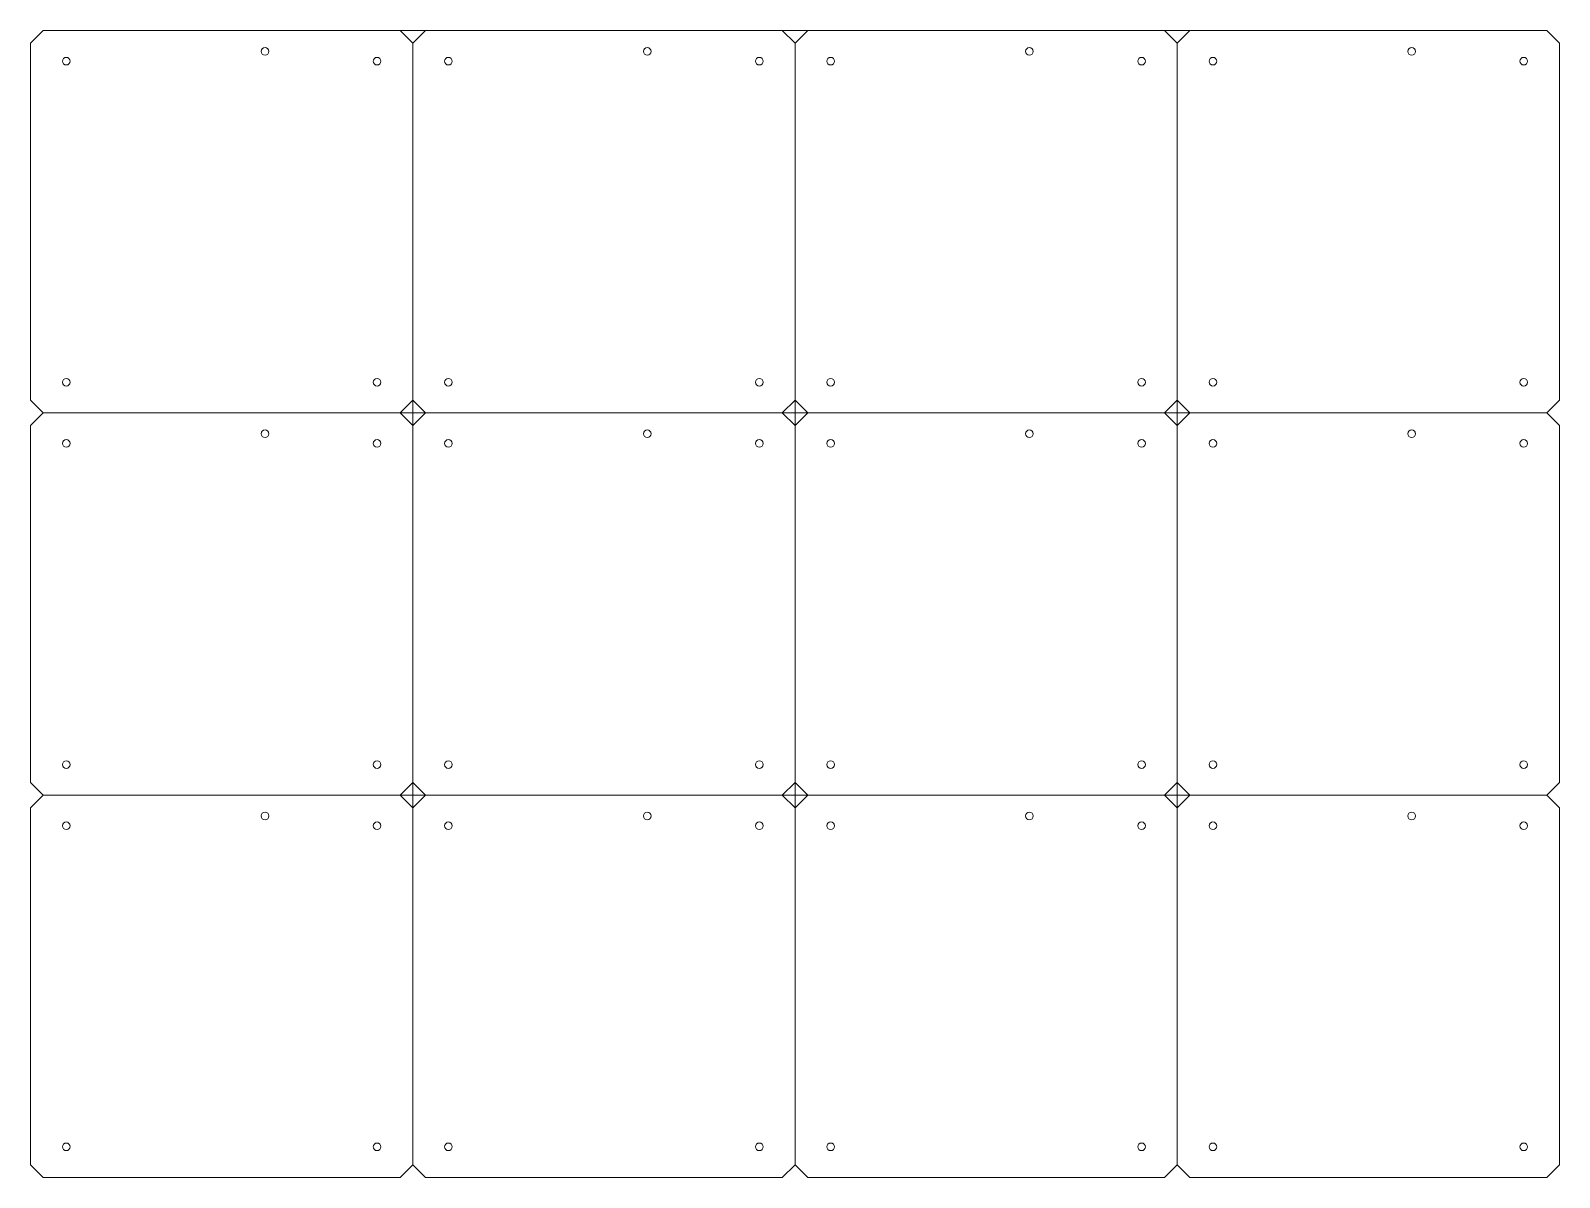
# Model space of a CAD drawing. Header units: millimetres. Extents: x -301 to 299, y -226 to 224.
import ezdxf

# ---------------------------------------------------------------- set-up
doc = ezdxf.new("R2010")
doc.units = ezdxf.units.MM
doc.header["$MEASUREMENT"] = 0
doc.layers.add('Layer 1', color=7, linetype='Continuous')

msp = doc.modelspace()

# ---------------------------------------------------------------- linework, layer by layer
at = {"layer": 'Layer 1', "lineweight": 9}
msp.add_lwpolyline([(299.3374, 219.1353), (294.3374, 224.1353), (-295.6626, 224.1353), (-300.6626, 219.1353), (-300.6626, 79.1353), (-295.6626, 74.1353), (-300.6626, 69.1353), (-300.6626, -70.8647), (-295.6626, -75.8647), (-300.6626, -80.8647), (-300.6626, -220.8647), (-295.6626, -225.8647), (-155.6626, -225.8647), (-150.6626, -220.8647), (-145.6626, -225.8647), (-5.6626, -225.8647), (-0.6626, -220.8647), (4.3374, -225.8647), (144.3374, -225.8647), (149.3374, -220.8647), (154.3374, -225.8647), (294.3374, -225.8647), (299.3374, -220.8647), (299.3374, -80.8647), (294.3374, -75.8647), (299.3374, -70.8647), (299.3374, 69.1353), (294.3374, 74.1353), (299.3374, 79.1353), (299.3374, 219.1353)], dxfattribs=at)
at = {"layer": 'Layer 1', "color": 240, "lineweight": 9}
for points in [[(-145.6626, 224.1353), (-150.6626, 219.1353), (-155.6626, 224.1353)], [(4.3374, 224.1353), (-0.6626, 219.1353), (-5.6626, 224.1353)], [(154.3374, 224.1353), (149.3374, 219.1353), (144.3374, 224.1353)], [(-150.6626, -220.8647), (-150.6626, 219.1353)], [(-0.6626, -220.8647), (-0.6626, 219.1353)], [(149.3374, -220.8647), (149.3374, 219.1353)], [(-145.6626, 74.1353), (-150.6626, 69.1353), (-155.6626, 74.1353), (-150.6626, 79.1353), (-145.6626, 74.1353)], [(4.3374, 74.1353), (-0.6626, 69.1353), (-5.6626, 74.1353), (-0.6626, 79.1353), (4.3374, 74.1353)], [(154.3374, 74.1353), (149.3374, 69.1353), (144.3374, 74.1353), (149.3374, 79.1353), (154.3374, 74.1353)], [(294.3374, 74.1353), (-295.6626, 74.1353)], [(-150.6626, -70.8647), (-145.6626, -75.8647), (-150.6626, -80.8647), (-155.6626, -75.8647), (-150.6626, -70.8647)], [(-0.6626, -70.8647), (4.3374, -75.8647), (-0.6626, -80.8647), (-5.6626, -75.8647), (-0.6626, -70.8647)], [(149.3374, -70.8647), (154.3374, -75.8647), (149.3374, -80.8647), (144.3374, -75.8647), (149.3374, -70.8647)], [(294.3374, -75.8647), (-295.6626, -75.8647)]]:
    msp.add_lwpolyline(points, dxfattribs=at)
for points in [[(-207.1549, 215.9509), (-207.1549, 216.7793), (-207.8265, 217.4509), (-208.6549, 217.4509), (-209.4833, 217.4509), (-210.1549, 216.7793), (-210.1549, 215.9509), (-210.1549, 215.1225), (-209.4833, 214.4509), (-208.6549, 214.4509), (-207.8265, 214.4509), (-207.1549, 215.1225), (-207.1549, 215.9509)], [(-57.1549, 215.9509), (-57.1549, 216.7793), (-57.8265, 217.4509), (-58.6549, 217.4509), (-59.4833, 217.4509), (-60.1549, 216.7793), (-60.1549, 215.9509), (-60.1549, 215.1225), (-59.4833, 214.4509), (-58.6549, 214.4509), (-57.8265, 214.4509), (-57.1549, 215.1225), (-57.1549, 215.9509)], [(92.8451, 215.9509), (92.8451, 216.7793), (92.1735, 217.4509), (91.3451, 217.4509), (90.5167, 217.4509), (89.8451, 216.7793), (89.8451, 215.9509), (89.8451, 215.1225), (90.5167, 214.4509), (91.3451, 214.4509), (92.1735, 214.4509), (92.8451, 215.1225), (92.8451, 215.9509)], [(242.8451, 215.9509), (242.8451, 216.7793), (242.1735, 217.4509), (241.3451, 217.4509), (240.5167, 217.4509), (239.8451, 216.7793), (239.8451, 215.9509), (239.8451, 215.1225), (240.5167, 214.4509), (241.3451, 214.4509), (242.1735, 214.4509), (242.8451, 215.1225), (242.8451, 215.9509)], [(-285.1626, 212.1353), (-285.1626, 212.9637), (-285.8342, 213.6353), (-286.6626, 213.6353), (-287.491, 213.6353), (-288.1626, 212.9637), (-288.1626, 212.1353), (-288.1626, 211.3069), (-287.491, 210.6353), (-286.6626, 210.6353), (-285.8342, 210.6353), (-285.1626, 211.3069), (-285.1626, 212.1353)], [(-163.1626, 212.1353), (-163.1626, 212.9637), (-163.8342, 213.6353), (-164.6626, 213.6353), (-165.491, 213.6353), (-166.1626, 212.9637), (-166.1626, 212.1353), (-166.1626, 211.3069), (-165.491, 210.6353), (-164.6626, 210.6353), (-163.8342, 210.6353), (-163.1626, 211.3069), (-163.1626, 212.1353)], [(-135.1626, 212.1353), (-135.1626, 212.9637), (-135.8342, 213.6353), (-136.6626, 213.6353), (-137.491, 213.6353), (-138.1626, 212.9637), (-138.1626, 212.1353), (-138.1626, 211.3069), (-137.491, 210.6353), (-136.6626, 210.6353), (-135.8342, 210.6353), (-135.1626, 211.3069), (-135.1626, 212.1353)], [(-13.1626, 212.1353), (-13.1626, 212.9637), (-13.8342, 213.6353), (-14.6626, 213.6353), (-15.491, 213.6353), (-16.1626, 212.9637), (-16.1626, 212.1353), (-16.1626, 211.3069), (-15.491, 210.6353), (-14.6626, 210.6353), (-13.8342, 210.6353), (-13.1626, 211.3069), (-13.1626, 212.1353)], [(14.8374, 212.1353), (14.8374, 212.9637), (14.1658, 213.6353), (13.3374, 213.6353), (12.509, 213.6353), (11.8374, 212.9637), (11.8374, 212.1353), (11.8374, 211.3069), (12.509, 210.6353), (13.3374, 210.6353), (14.1658, 210.6353), (14.8374, 211.3069), (14.8374, 212.1353)], [(136.8374, 212.1353), (136.8374, 212.9637), (136.1658, 213.6353), (135.3374, 213.6353), (134.509, 213.6353), (133.8374, 212.9637), (133.8374, 212.1353), (133.8374, 211.3069), (134.509, 210.6353), (135.3374, 210.6353), (136.1658, 210.6353), (136.8374, 211.3069), (136.8374, 212.1353)], [(164.8374, 212.1353), (164.8374, 212.9637), (164.1658, 213.6353), (163.3374, 213.6353), (162.509, 213.6353), (161.8374, 212.9637), (161.8374, 212.1353), (161.8374, 211.3069), (162.509, 210.6353), (163.3374, 210.6353), (164.1658, 210.6353), (164.8374, 211.3069), (164.8374, 212.1353)], [(286.8374, 212.1353), (286.8374, 212.9637), (286.1658, 213.6353), (285.3374, 213.6353), (284.509, 213.6353), (283.8374, 212.9637), (283.8374, 212.1353), (283.8374, 211.3069), (284.509, 210.6353), (285.3374, 210.6353), (286.1658, 210.6353), (286.8374, 211.3069), (286.8374, 212.1353)], [(-285.1626, 86.1353), (-285.1626, 86.9637), (-285.8342, 87.6353), (-286.6626, 87.6353), (-287.491, 87.6353), (-288.1626, 86.9637), (-288.1626, 86.1353), (-288.1626, 85.3069), (-287.491, 84.6353), (-286.6626, 84.6353), (-285.8342, 84.6353), (-285.1626, 85.3069), (-285.1626, 86.1353)], [(-163.1626, 86.1353), (-163.1626, 86.9637), (-163.8342, 87.6353), (-164.6626, 87.6353), (-165.491, 87.6353), (-166.1626, 86.9637), (-166.1626, 86.1353), (-166.1626, 85.3069), (-165.491, 84.6353), (-164.6626, 84.6353), (-163.8342, 84.6353), (-163.1626, 85.3069), (-163.1626, 86.1353)], [(-135.1626, 86.1353), (-135.1626, 86.9637), (-135.8342, 87.6353), (-136.6626, 87.6353), (-137.491, 87.6353), (-138.1626, 86.9637), (-138.1626, 86.1353), (-138.1626, 85.3069), (-137.491, 84.6353), (-136.6626, 84.6353), (-135.8342, 84.6353), (-135.1626, 85.3069), (-135.1626, 86.1353)], [(-13.1626, 86.1353), (-13.1626, 86.9637), (-13.8342, 87.6353), (-14.6626, 87.6353), (-15.491, 87.6353), (-16.1626, 86.9637), (-16.1626, 86.1353), (-16.1626, 85.3069), (-15.491, 84.6353), (-14.6626, 84.6353), (-13.8342, 84.6353), (-13.1626, 85.3069), (-13.1626, 86.1353)], [(14.8374, 86.1353), (14.8374, 86.9637), (14.1658, 87.6353), (13.3374, 87.6353), (12.509, 87.6353), (11.8374, 86.9637), (11.8374, 86.1353), (11.8374, 85.3069), (12.509, 84.6353), (13.3374, 84.6353), (14.1658, 84.6353), (14.8374, 85.3069), (14.8374, 86.1353)], [(136.8374, 86.1353), (136.8374, 86.9637), (136.1658, 87.6353), (135.3374, 87.6353), (134.509, 87.6353), (133.8374, 86.9637), (133.8374, 86.1353), (133.8374, 85.3069), (134.509, 84.6353), (135.3374, 84.6353), (136.1658, 84.6353), (136.8374, 85.3069), (136.8374, 86.1353)], [(164.8374, 86.1353), (164.8374, 86.9637), (164.1658, 87.6353), (163.3374, 87.6353), (162.509, 87.6353), (161.8374, 86.9637), (161.8374, 86.1353), (161.8374, 85.3069), (162.509, 84.6353), (163.3374, 84.6353), (164.1658, 84.6353), (164.8374, 85.3069), (164.8374, 86.1353)], [(286.8374, 86.1353), (286.8374, 86.9637), (286.1658, 87.6353), (285.3374, 87.6353), (284.509, 87.6353), (283.8374, 86.9637), (283.8374, 86.1353), (283.8374, 85.3069), (284.509, 84.6353), (285.3374, 84.6353), (286.1658, 84.6353), (286.8374, 85.3069), (286.8374, 86.1353)], [(-207.1549, 65.9509), (-207.1549, 66.7793), (-207.8265, 67.4509), (-208.6549, 67.4509), (-209.4833, 67.4509), (-210.1549, 66.7793), (-210.1549, 65.9509), (-210.1549, 65.1225), (-209.4833, 64.4509), (-208.6549, 64.4509), (-207.8265, 64.4509), (-207.1549, 65.1225), (-207.1549, 65.9509)], [(-57.1549, 65.9509), (-57.1549, 66.7793), (-57.8265, 67.4509), (-58.6549, 67.4509), (-59.4833, 67.4509), (-60.1549, 66.7793), (-60.1549, 65.9509), (-60.1549, 65.1225), (-59.4833, 64.4509), (-58.6549, 64.4509), (-57.8265, 64.4509), (-57.1549, 65.1225), (-57.1549, 65.9509)], [(92.8451, 65.9509), (92.8451, 66.7793), (92.1735, 67.4509), (91.3451, 67.4509), (90.5167, 67.4509), (89.8451, 66.7793), (89.8451, 65.9509), (89.8451, 65.1225), (90.5167, 64.4509), (91.3451, 64.4509), (92.1735, 64.4509), (92.8451, 65.1225), (92.8451, 65.9509)], [(242.8451, 65.9509), (242.8451, 66.7793), (242.1735, 67.4509), (241.3451, 67.4509), (240.5167, 67.4509), (239.8451, 66.7793), (239.8451, 65.9509), (239.8451, 65.1225), (240.5167, 64.4509), (241.3451, 64.4509), (242.1735, 64.4509), (242.8451, 65.1225), (242.8451, 65.9509)], [(-285.1626, 62.1353), (-285.1626, 62.9637), (-285.8342, 63.6353), (-286.6626, 63.6353), (-287.491, 63.6353), (-288.1626, 62.9637), (-288.1626, 62.1353), (-288.1626, 61.3069), (-287.491, 60.6353), (-286.6626, 60.6353), (-285.8342, 60.6353), (-285.1626, 61.3069), (-285.1626, 62.1353)], [(-163.1626, 62.1353), (-163.1626, 62.9637), (-163.8342, 63.6353), (-164.6626, 63.6353), (-165.491, 63.6353), (-166.1626, 62.9637), (-166.1626, 62.1353), (-166.1626, 61.3069), (-165.491, 60.6353), (-164.6626, 60.6353), (-163.8342, 60.6353), (-163.1626, 61.3069), (-163.1626, 62.1353)], [(-135.1626, 62.1353), (-135.1626, 62.9637), (-135.8342, 63.6353), (-136.6626, 63.6353), (-137.491, 63.6353), (-138.1626, 62.9637), (-138.1626, 62.1353), (-138.1626, 61.3069), (-137.491, 60.6353), (-136.6626, 60.6353), (-135.8342, 60.6353), (-135.1626, 61.3069), (-135.1626, 62.1353)], [(-13.1626, 62.1353), (-13.1626, 62.9637), (-13.8342, 63.6353), (-14.6626, 63.6353), (-15.491, 63.6353), (-16.1626, 62.9637), (-16.1626, 62.1353), (-16.1626, 61.3069), (-15.491, 60.6353), (-14.6626, 60.6353), (-13.8342, 60.6353), (-13.1626, 61.3069), (-13.1626, 62.1353)], [(14.8374, 62.1353), (14.8374, 62.9637), (14.1658, 63.6353), (13.3374, 63.6353), (12.509, 63.6353), (11.8374, 62.9637), (11.8374, 62.1353), (11.8374, 61.3069), (12.509, 60.6353), (13.3374, 60.6353), (14.1658, 60.6353), (14.8374, 61.3069), (14.8374, 62.1353)], [(136.8374, 62.1353), (136.8374, 62.9637), (136.1658, 63.6353), (135.3374, 63.6353), (134.509, 63.6353), (133.8374, 62.9637), (133.8374, 62.1353), (133.8374, 61.3069), (134.509, 60.6353), (135.3374, 60.6353), (136.1658, 60.6353), (136.8374, 61.3069), (136.8374, 62.1353)], [(164.8374, 62.1353), (164.8374, 62.9637), (164.1658, 63.6353), (163.3374, 63.6353), (162.509, 63.6353), (161.8374, 62.9637), (161.8374, 62.1353), (161.8374, 61.3069), (162.509, 60.6353), (163.3374, 60.6353), (164.1658, 60.6353), (164.8374, 61.3069), (164.8374, 62.1353)], [(286.8374, 62.1353), (286.8374, 62.9637), (286.1658, 63.6353), (285.3374, 63.6353), (284.509, 63.6353), (283.8374, 62.9637), (283.8374, 62.1353), (283.8374, 61.3069), (284.509, 60.6353), (285.3374, 60.6353), (286.1658, 60.6353), (286.8374, 61.3069), (286.8374, 62.1353)], [(-285.1626, -63.8647), (-285.1626, -63.0363), (-285.8342, -62.3647), (-286.6626, -62.3647), (-287.491, -62.3647), (-288.1626, -63.0363), (-288.1626, -63.8647), (-288.1626, -64.6931), (-287.491, -65.3647), (-286.6626, -65.3647), (-285.8342, -65.3647), (-285.1626, -64.6931), (-285.1626, -63.8647)], [(-163.1626, -63.8647), (-163.1626, -63.0363), (-163.8342, -62.3647), (-164.6626, -62.3647), (-165.491, -62.3647), (-166.1626, -63.0363), (-166.1626, -63.8647), (-166.1626, -64.6931), (-165.491, -65.3647), (-164.6626, -65.3647), (-163.8342, -65.3647), (-163.1626, -64.6931), (-163.1626, -63.8647)], [(-135.1626, -63.8647), (-135.1626, -63.0363), (-135.8342, -62.3647), (-136.6626, -62.3647), (-137.491, -62.3647), (-138.1626, -63.0363), (-138.1626, -63.8647), (-138.1626, -64.6931), (-137.491, -65.3647), (-136.6626, -65.3647), (-135.8342, -65.3647), (-135.1626, -64.6931), (-135.1626, -63.8647)], [(-13.1626, -63.8647), (-13.1626, -63.0363), (-13.8342, -62.3647), (-14.6626, -62.3647), (-15.491, -62.3647), (-16.1626, -63.0363), (-16.1626, -63.8647), (-16.1626, -64.6931), (-15.491, -65.3647), (-14.6626, -65.3647), (-13.8342, -65.3647), (-13.1626, -64.6931), (-13.1626, -63.8647)], [(14.8374, -63.8647), (14.8374, -63.0363), (14.1658, -62.3647), (13.3374, -62.3647), (12.509, -62.3647), (11.8374, -63.0363), (11.8374, -63.8647), (11.8374, -64.6931), (12.509, -65.3647), (13.3374, -65.3647), (14.1658, -65.3647), (14.8374, -64.6931), (14.8374, -63.8647)], [(136.8374, -63.8647), (136.8374, -63.0363), (136.1658, -62.3647), (135.3374, -62.3647), (134.509, -62.3647), (133.8374, -63.0363), (133.8374, -63.8647), (133.8374, -64.6931), (134.509, -65.3647), (135.3374, -65.3647), (136.1658, -65.3647), (136.8374, -64.6931), (136.8374, -63.8647)], [(164.8374, -63.8647), (164.8374, -63.0363), (164.1658, -62.3647), (163.3374, -62.3647), (162.509, -62.3647), (161.8374, -63.0363), (161.8374, -63.8647), (161.8374, -64.6931), (162.509, -65.3647), (163.3374, -65.3647), (164.1658, -65.3647), (164.8374, -64.6931), (164.8374, -63.8647)], [(286.8374, -63.8647), (286.8374, -63.0363), (286.1658, -62.3647), (285.3374, -62.3647), (284.509, -62.3647), (283.8374, -63.0363), (283.8374, -63.8647), (283.8374, -64.6931), (284.509, -65.3647), (285.3374, -65.3647), (286.1658, -65.3647), (286.8374, -64.6931), (286.8374, -63.8647)], [(-207.1549, -84.0491), (-207.1549, -83.2207), (-207.8265, -82.5491), (-208.6549, -82.5491), (-209.4833, -82.5491), (-210.1549, -83.2207), (-210.1549, -84.0491), (-210.1549, -84.8775), (-209.4833, -85.5491), (-208.6549, -85.5491), (-207.8265, -85.5491), (-207.1549, -84.8775), (-207.1549, -84.0491)], [(-57.1549, -84.0491), (-57.1549, -83.2207), (-57.8265, -82.5491), (-58.6549, -82.5491), (-59.4833, -82.5491), (-60.1549, -83.2207), (-60.1549, -84.0491), (-60.1549, -84.8775), (-59.4833, -85.5491), (-58.6549, -85.5491), (-57.8265, -85.5491), (-57.1549, -84.8775), (-57.1549, -84.0491)], [(92.8451, -84.0491), (92.8451, -83.2207), (92.1735, -82.5491), (91.3451, -82.5491), (90.5167, -82.5491), (89.8451, -83.2207), (89.8451, -84.0491), (89.8451, -84.8775), (90.5167, -85.5491), (91.3451, -85.5491), (92.1735, -85.5491), (92.8451, -84.8775), (92.8451, -84.0491)], [(242.8451, -84.0491), (242.8451, -83.2207), (242.1735, -82.5491), (241.3451, -82.5491), (240.5167, -82.5491), (239.8451, -83.2207), (239.8451, -84.0491), (239.8451, -84.8775), (240.5167, -85.5491), (241.3451, -85.5491), (242.1735, -85.5491), (242.8451, -84.8775), (242.8451, -84.0491)], [(-285.1626, -87.8647), (-285.1626, -87.0363), (-285.8342, -86.3647), (-286.6626, -86.3647), (-287.491, -86.3647), (-288.1626, -87.0363), (-288.1626, -87.8647), (-288.1626, -88.6931), (-287.491, -89.3647), (-286.6626, -89.3647), (-285.8342, -89.3647), (-285.1626, -88.6931), (-285.1626, -87.8647)], [(-163.1626, -87.8647), (-163.1626, -87.0363), (-163.8342, -86.3647), (-164.6626, -86.3647), (-165.491, -86.3647), (-166.1626, -87.0363), (-166.1626, -87.8647), (-166.1626, -88.6931), (-165.491, -89.3647), (-164.6626, -89.3647), (-163.8342, -89.3647), (-163.1626, -88.6931), (-163.1626, -87.8647)], [(-135.1626, -87.8647), (-135.1626, -87.0363), (-135.8342, -86.3647), (-136.6626, -86.3647), (-137.491, -86.3647), (-138.1626, -87.0363), (-138.1626, -87.8647), (-138.1626, -88.6931), (-137.491, -89.3647), (-136.6626, -89.3647), (-135.8342, -89.3647), (-135.1626, -88.6931), (-135.1626, -87.8647)], [(-13.1626, -87.8647), (-13.1626, -87.0363), (-13.8342, -86.3647), (-14.6626, -86.3647), (-15.491, -86.3647), (-16.1626, -87.0363), (-16.1626, -87.8647), (-16.1626, -88.6931), (-15.491, -89.3647), (-14.6626, -89.3647), (-13.8342, -89.3647), (-13.1626, -88.6931), (-13.1626, -87.8647)], [(14.8374, -87.8647), (14.8374, -87.0363), (14.1658, -86.3647), (13.3374, -86.3647), (12.509, -86.3647), (11.8374, -87.0363), (11.8374, -87.8647), (11.8374, -88.6931), (12.509, -89.3647), (13.3374, -89.3647), (14.1658, -89.3647), (14.8374, -88.6931), (14.8374, -87.8647)], [(136.8374, -87.8647), (136.8374, -87.0363), (136.1658, -86.3647), (135.3374, -86.3647), (134.509, -86.3647), (133.8374, -87.0363), (133.8374, -87.8647), (133.8374, -88.6931), (134.509, -89.3647), (135.3374, -89.3647), (136.1658, -89.3647), (136.8374, -88.6931), (136.8374, -87.8647)], [(164.8374, -87.8647), (164.8374, -87.0363), (164.1658, -86.3647), (163.3374, -86.3647), (162.509, -86.3647), (161.8374, -87.0363), (161.8374, -87.8647), (161.8374, -88.6931), (162.509, -89.3647), (163.3374, -89.3647), (164.1658, -89.3647), (164.8374, -88.6931), (164.8374, -87.8647)], [(286.8374, -87.8647), (286.8374, -87.0363), (286.1658, -86.3647), (285.3374, -86.3647), (284.509, -86.3647), (283.8374, -87.0363), (283.8374, -87.8647), (283.8374, -88.6931), (284.509, -89.3647), (285.3374, -89.3647), (286.1658, -89.3647), (286.8374, -88.6931), (286.8374, -87.8647)], [(-285.1626, -213.8647), (-285.1626, -213.0363), (-285.8342, -212.3647), (-286.6626, -212.3647), (-287.491, -212.3647), (-288.1626, -213.0363), (-288.1626, -213.8647), (-288.1626, -214.6931), (-287.491, -215.3647), (-286.6626, -215.3647), (-285.8342, -215.3647), (-285.1626, -214.6931), (-285.1626, -213.8647)], [(-163.1626, -213.8647), (-163.1626, -213.0363), (-163.8342, -212.3647), (-164.6626, -212.3647), (-165.491, -212.3647), (-166.1626, -213.0363), (-166.1626, -213.8647), (-166.1626, -214.6931), (-165.491, -215.3647), (-164.6626, -215.3647), (-163.8342, -215.3647), (-163.1626, -214.6931), (-163.1626, -213.8647)], [(-135.1626, -213.8647), (-135.1626, -213.0363), (-135.8342, -212.3647), (-136.6626, -212.3647), (-137.491, -212.3647), (-138.1626, -213.0363), (-138.1626, -213.8647), (-138.1626, -214.6931), (-137.491, -215.3647), (-136.6626, -215.3647), (-135.8342, -215.3647), (-135.1626, -214.6931), (-135.1626, -213.8647)], [(-13.1626, -213.8647), (-13.1626, -213.0363), (-13.8342, -212.3647), (-14.6626, -212.3647), (-15.491, -212.3647), (-16.1626, -213.0363), (-16.1626, -213.8647), (-16.1626, -214.6931), (-15.491, -215.3647), (-14.6626, -215.3647), (-13.8342, -215.3647), (-13.1626, -214.6931), (-13.1626, -213.8647)], [(14.8374, -213.8647), (14.8374, -213.0363), (14.1658, -212.3647), (13.3374, -212.3647), (12.509, -212.3647), (11.8374, -213.0363), (11.8374, -213.8647), (11.8374, -214.6931), (12.509, -215.3647), (13.3374, -215.3647), (14.1658, -215.3647), (14.8374, -214.6931), (14.8374, -213.8647)], [(136.8374, -213.8647), (136.8374, -213.0363), (136.1658, -212.3647), (135.3374, -212.3647), (134.509, -212.3647), (133.8374, -213.0363), (133.8374, -213.8647), (133.8374, -214.6931), (134.509, -215.3647), (135.3374, -215.3647), (136.1658, -215.3647), (136.8374, -214.6931), (136.8374, -213.8647)], [(164.8374, -213.8647), (164.8374, -213.0363), (164.1658, -212.3647), (163.3374, -212.3647), (162.509, -212.3647), (161.8374, -213.0363), (161.8374, -213.8647), (161.8374, -214.6931), (162.509, -215.3647), (163.3374, -215.3647), (164.1658, -215.3647), (164.8374, -214.6931), (164.8374, -213.8647)], [(286.8374, -213.8647), (286.8374, -213.0363), (286.1658, -212.3647), (285.3374, -212.3647), (284.509, -212.3647), (283.8374, -213.0363), (283.8374, -213.8647), (283.8374, -214.6931), (284.509, -215.3647), (285.3374, -215.3647), (286.1658, -215.3647), (286.8374, -214.6931), (286.8374, -213.8647)]]:
    msp.add_open_spline(points, degree=3, knots=[0, 0, 0, 0, 1, 1, 1, 2, 2, 2, 3, 3, 3, 4, 4, 4, 4], dxfattribs=at)

doc.saveas('drawing.dxf')
